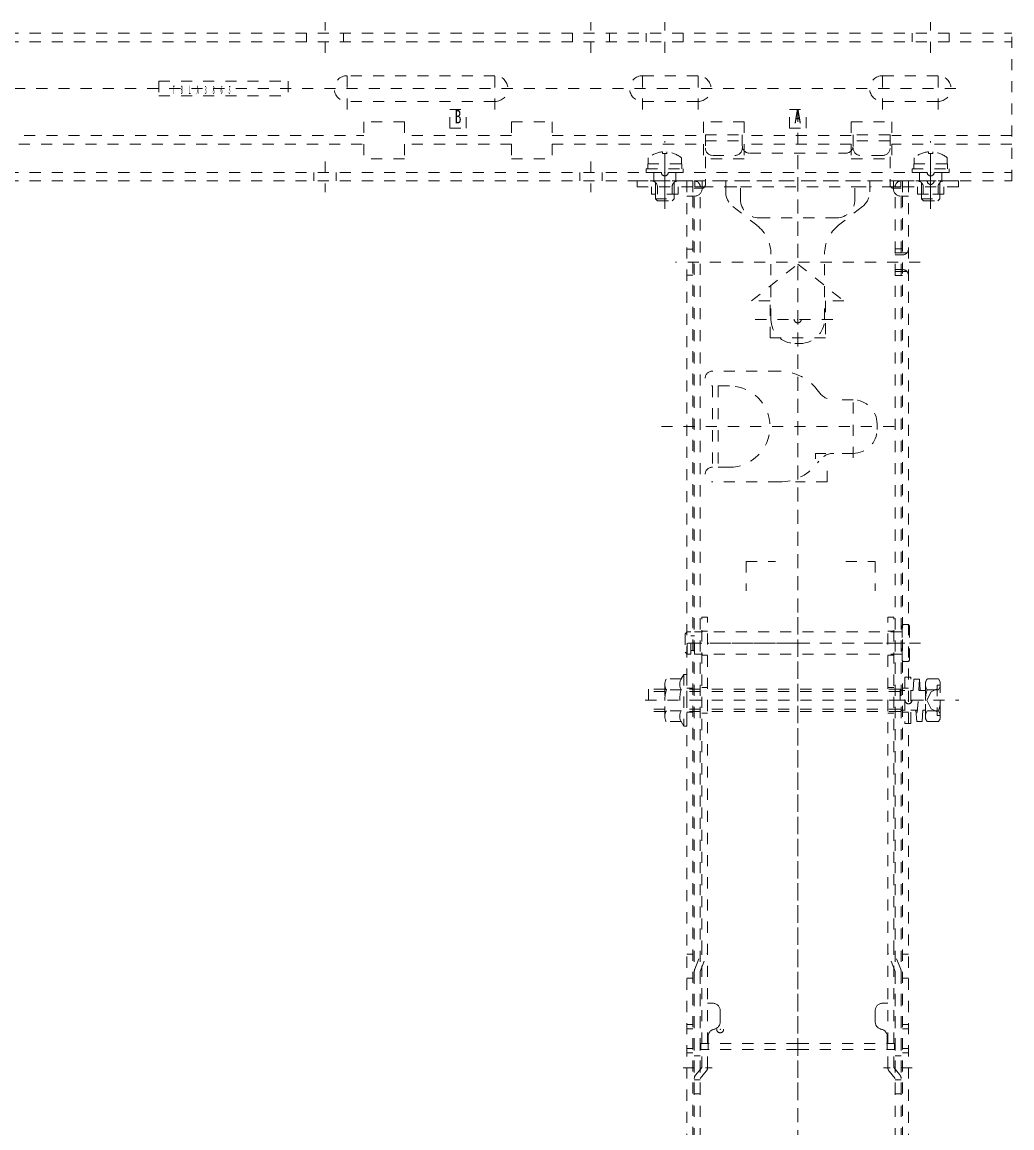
# Model space of a CAD drawing. Units: millimetres, scale not verified. Extents: x -63 to 62, y -56 to 57.
# Drawn here: x -18.66 to -9.73, y 14.33 to 24.31 of the extents above; entities that cross this region are included whole.
import ezdxf
from ezdxf.enums import TextEntityAlignment as Align

# ---------------------------------------------------------------- set-up
doc = ezdxf.new("R2010")
doc.units = ezdxf.units.MM
doc.header["$LTSCALE"] = 0.125
doc.header["$PDMODE"] = 32
doc.header["$PDSIZE"] = 0.0625
doc.linetypes.add('USER5', pattern=[1.4, 0.7, -0.7])
doc.layers.add('0-5_GAIKEI', color=1, linetype='USER5', lineweight=18)
doc.styles.add('ＭＳ ゴシック', font='')
doc.styles.get('ＭＳ ゴシック').set_extended_font_data('MS Gothic')

msp = doc.modelspace()

# ---------------------------------------------------------------- linework, layer by layer
at = {"layer": '0-5_GAIKEI'}
for p, q in [((-15.9289, 24.0367), (-15.9289, 24.3133)), ((-13.5289, 24.0367), (-13.5289, 24.3133)), ((-12.8622, 24.0367), (-12.8622, 24.3133)), ((-10.4622, 24.0367), (-10.4622, 24.3133)), ((-36.3955, 24.2133), (-9.7289, 24.2133)), ((-16.0955, 24.2133), (-16.0955, 24.1367)), ((-15.7622, 24.2133), (-15.7622, 24.1367)), ((-13.6955, 24.2133), (-13.6955, 24.1367)), ((-13.3622, 24.2133), (-13.3622, 24.1367)), ((-13.0289, 24.2133), (-13.0289, 24.1367)), ((-12.6955, 24.2133), (-12.6955, 24.1367)), ((-10.6289, 24.2133), (-10.6289, 24.1367)), ((-10.2955, 24.2133), (-10.2955, 24.1367)), ((-9.7289, 22.88), (-9.7289, 24.2133)), ((-36.3955, 24.1367), (-9.7289, 24.1367)), ((-15.7289, 23.5243), (-15.7289, 23.8971)), ((-14.3955, 23.5243), (-14.3955, 23.8971)), ((-13.0622, 23.5243), (-13.0622, 23.8971)), ((-12.5622, 23.5243), (-12.5622, 23.8971)), ((-10.8955, 23.5243), (-10.8955, 23.8971)), ((-10.3955, 23.5243), (-10.3955, 23.8971)), ((-17.4289, 23.78), (-16.2622, 23.78)), ((-17.4289, 23.78), (-17.4289, 23.6467)), ((-16.2622, 23.78), (-16.2622, 23.6467)), ((-14.3955, 23.83), (-15.7289, 23.83)), ((-12.5622, 23.83), (-13.0622, 23.83)), ((-10.3955, 23.83), (-10.8955, 23.83)), ((-35.9351, 23.7133), (-10.14, 23.7133)), ((-17.4289, 23.6467), (-16.2622, 23.6467)), ((-14.3955, 23.5967), (-15.7289, 23.5967)), ((-12.5622, 23.5967), (-13.0622, 23.5967)), ((-10.3955, 23.5967), (-10.8955, 23.5967)), ((-14.8039, 23.3567), (-14.8039, 23.5233)), ((-14.8039, 23.5233), (-14.6539, 23.5233)), ((-11.7372, 23.3567), (-11.7372, 23.5233)), ((-11.7372, 23.5233), (-11.5872, 23.5233)), ((-11.6622, 6.4133), (-11.6622, 23.5161)), ((-11.5872, 23.3567), (-11.5872, 23.5233)), ((-15.2122, 23.4133), (-15.5789, 23.4133)), ((-15.5789, 23.4133), (-15.5789, 23.08)), ((-15.2122, 23.4133), (-15.2122, 23.08)), ((-14.2455, 23.4133), (-13.8789, 23.4133)), ((-14.2455, 23.4133), (-14.2455, 23.08)), ((-13.8789, 23.4133), (-13.8789, 23.08)), ((-12.1455, 23.4133), (-12.5122, 23.4133)), ((-12.5122, 23.4133), (-12.5122, 23.08)), ((-12.1455, 23.4133), (-12.1455, 23.08)), ((-11.7372, 23.3567), (-11.5872, 23.3567)), ((-11.1789, 23.4133), (-10.8122, 23.4133)), ((-11.1789, 23.4133), (-11.1789, 23.08)), ((-10.8122, 23.4133), (-10.8122, 23.08)), ((-22.8443, 23.29), (-15.5789, 23.29)), ((-14.2455, 23.29), (-15.2122, 23.29)), ((-13.8789, 23.29), (-12.5122, 23.29)), ((-12.4955, 23.2967), (-12.4955, 22.8467)), ((-11.1789, 23.29), (-12.1455, 23.29)), ((-10.8289, 23.2967), (-10.8289, 22.8467)), ((-9.7289, 23.29), (-10.8122, 23.29)), ((-22.8924, 23.2133), (-15.5789, 23.2133)), ((-14.2455, 23.2133), (-15.2122, 23.2133)), ((-13.8789, 23.2133), (-12.5122, 23.2133)), ((-12.8622, 22.6282), (-12.8622, 23.2391)), ((-12.4955, 23.2433), (-12.1622, 23.2433)), ((-11.1789, 23.2133), (-12.1455, 23.2133)), ((-10.8289, 23.2433), (-11.1622, 23.2433)), ((-9.7289, 23.2133), (-10.8122, 23.2133)), ((-10.4622, 22.6282), (-10.4622, 23.2391)), ((-15.9289, 23.0567), (-15.9289, 22.78)), ((-15.2122, 23.08), (-15.5789, 23.08)), ((-14.2455, 23.08), (-13.8789, 23.08)), ((-13.5289, 23.0567), (-13.5289, 22.78)), ((-13.0122, 23.0333), (-13.0122, 23.0883)), ((-12.8822, 23.1425), (-12.8822, 23.1291)), ((-12.8622, 23.0567), (-12.8622, 22.78)), ((-12.7122, 23.0333), (-12.7122, 23.0883)), ((-12.1455, 23.08), (-12.5122, 23.08)), ((-12.4289, 23.11), (-12.2289, 23.11)), ((-12.0955, 23.13), (-11.2289, 23.13)), ((-11.6622, 23.0859), (-11.6622, 7.2611)), ((-11.1789, 23.08), (-10.8122, 23.08)), ((-10.8955, 23.11), (-11.0955, 23.11)), ((-10.6122, 23.0333), (-10.6122, 23.0883)), ((-10.4822, 23.1425), (-10.4822, 23.1291)), ((-10.4622, 23.0567), (-10.4622, 22.78)), ((-10.3122, 23.0333), (-10.3122, 23.0883)), ((-36.3955, 22.9567), (-9.7289, 22.9567)), ((-16.0289, 22.9567), (-16.0289, 22.88)), ((-15.8289, 22.9567), (-15.8289, 22.88)), ((-13.6289, 22.9567), (-13.6289, 22.88)), ((-13.4289, 22.9567), (-13.4289, 22.88)), ((-13.0289, 22.99), (-12.6955, 22.99)), ((-13.0289, 22.99), (-13.0289, 22.9567)), ((-13.0289, 22.9567), (-12.6955, 22.9567)), ((-13.0155, 23.0333), (-12.7089, 23.0333)), ((-13.0155, 23.0333), (-13.0155, 22.99)), ((-12.9622, 22.9567), (-12.9622, 22.88)), ((-12.8622, 22.98), (-12.8622, 22.66)), ((-12.7622, 22.9567), (-12.7622, 22.88)), ((-12.7089, 22.99), (-12.7089, 23.0333)), ((-12.6955, 22.9567), (-12.6955, 22.99)), ((-10.6289, 22.99), (-10.2955, 22.99)), ((-10.6289, 22.99), (-10.6289, 22.9567)), ((-10.6289, 22.9567), (-10.2955, 22.9567)), ((-10.6155, 23.0333), (-10.3089, 23.0333)), ((-10.6155, 23.0333), (-10.6155, 22.99)), ((-10.5622, 22.9567), (-10.5622, 22.88)), ((-10.4622, 22.98), (-10.4622, 22.66)), ((-10.3622, 22.9567), (-10.3622, 22.88)), ((-10.3089, 22.99), (-10.3089, 23.0333)), ((-10.2955, 22.9567), (-10.2955, 22.99)), ((-36.3955, 22.88), (-9.7289, 22.88)), ((-13.1122, 22.88), (-12.5955, 22.88)), ((-13.1122, 22.8267), (-13.1122, 22.88)), ((-12.9455, 22.8654), (-12.9455, 22.76)), ((-12.7789, 22.8654), (-12.7789, 22.76)), ((-12.6089, 22.88), (-12.6622, 22.88)), ((-12.6622, 22.88), (-12.6622, 7.08)), ((-12.6089, 22.88), (-12.6089, 22.7433)), ((-10.7322, 22.88), (-12.5922, 22.88)), ((-12.5255, 22.81), (-12.5255, 22.88)), ((-12.3122, 22.88), (-12.3122, 22.7814)), ((-12.1789, 22.7133), (-12.1789, 22.88)), ((-11.1455, 22.7133), (-11.1455, 22.88)), ((-11.0122, 22.88), (-11.0122, 22.7814)), ((-10.7989, 22.81), (-10.7989, 22.88)), ((-10.2122, 22.88), (-10.7205, 22.88)), ((-10.7155, 22.88), (-10.6622, 22.88)), ((-10.7155, 22.88), (-10.7155, 22.7433)), ((-10.6622, 22.88), (-10.6622, 7.08)), ((-10.5455, 22.8654), (-10.5455, 22.76)), ((-10.3789, 22.8654), (-10.3789, 22.76)), ((-10.2122, 22.8267), (-10.2122, 22.88)), ((-13.1122, 22.8267), (-12.5955, 22.8267)), ((-12.9822, 22.76), (-12.9822, 22.8267)), ((-12.9822, 22.8267), (-12.9822, 22.76)), ((-12.7422, 22.76), (-12.9822, 22.76)), ((-12.9455, 22.7178), (-12.9455, 22.76)), ((-12.9289, 22.8267), (-12.9289, 22.76)), ((-12.7955, 22.8267), (-12.7955, 22.76)), ((-12.7789, 22.7178), (-12.7789, 22.76)), ((-12.7422, 22.8267), (-12.7422, 22.76)), ((-12.5955, 7.0333), (-12.5955, 22.8267)), ((-12.5422, 7.0333), (-12.5422, 22.8267)), ((-12.5255, 22.8267), (-12.3122, 22.8267)), ((-12.3122, 22.8267), (-12.1789, 22.8267)), ((-10.7989, 22.8267), (-11.0122, 22.8267)), ((-10.7822, 7.0333), (-10.7822, 22.8267)), ((-10.7289, 7.0333), (-10.7289, 22.8267)), ((-10.2122, 22.8267), (-10.7205, 22.8267)), ((-10.5822, 22.76), (-10.5822, 22.8267)), ((-10.5822, 22.8267), (-10.5822, 22.76)), ((-10.3422, 22.76), (-10.5822, 22.76)), ((-10.5822, 22.76), (-10.3422, 22.76)), ((-10.5455, 22.7178), (-10.5455, 22.76)), ((-10.5289, 22.8267), (-10.5289, 22.76)), ((-10.3955, 22.8267), (-10.3955, 22.76)), ((-10.3789, 22.7178), (-10.3789, 22.76)), ((-10.3422, 22.8267), (-10.3422, 22.76)), ((-10.3422, 22.8267), (-10.3422, 22.76)), ((-12.9278, 22.7), (-12.7966, 22.7)), ((-12.7966, 22.7), (-12.7789, 22.7178)), ((-12.6622, 22.7433), (-12.5921, 22.7433)), ((-12.6089, 22.7433), (-12.6089, 7.78)), ((-10.6622, 22.7433), (-10.7323, 22.7433)), ((-10.7155, 22.7433), (-10.7155, 7.78)), ((-10.5278, 22.7), (-10.3966, 22.7)), ((-10.3966, 22.7), (-10.3789, 22.7178)), ((-12.2484, 22.6502), (-12.0315, 22.4801)), ((-11.076, 22.6502), (-11.2929, 22.4801)), ((-11.3122, 22.5467), (-12.0122, 22.5467)), ((-12.6622, 22.2633), (-12.6089, 22.2633)), ((-10.7155, 22.2667), (-10.7822, 22.2667)), ((-11.9039, 21.63), (-11.9039, 22.2211)), ((-11.4205, 21.63), (-11.4205, 22.2211)), ((-10.6768, 22.23), (-10.7822, 22.23)), ((-10.7155, 22.2133), (-10.7822, 22.2133)), ((-10.5555, 22.1467), (-12.7655, 22.1467)), ((-12.0789, 21.7967), (-11.6622, 22.13)), ((-11.6622, 22.13), (-11.2455, 21.7967)), ((-10.7155, 22.08), (-10.7822, 22.08)), ((-10.6768, 22.0633), (-10.7822, 22.0633)), ((-12.6622, 22.03), (-12.6089, 22.03)), ((-11.9122, 21.7967), (-12.0789, 21.7967)), ((-11.2455, 21.7967), (-11.4122, 21.7967)), ((-12.0455, 21.63), (-11.2789, 21.63)), ((-11.6372, 21.4133), (-11.6872, 21.4133)), ((-11.8289, 21.1633), (-12.4322, 21.1633)), ((-12.3789, 21.03), (-12.3789, 20.2967)), ((-11.1622, 20.905), (-11.3356, 20.905)), ((-11.1622, 20.3799), (-11.1622, 20.9207)), ((-12.8921, 20.6633), (-10.745, 20.6633)), ((-10.9455, 20.6383), (-10.9455, 20.6883)), ((-11.5023, 20.4217), (-11.5023, 20.372)), ((-11.5023, 20.4217), (-11.4098, 20.4217)), ((-11.1622, 20.4217), (-11.3356, 20.4217)), ((-12.2789, 20.2967), (-12.4322, 20.2967)), ((-11.3955, 20.1633), (-11.3955, 20.2947)), ((-11.8289, 20.1633), (-12.4322, 20.1633)), ((-11.3955, 20.1633), (-11.6824, 20.1633)), ((-12.1289, 19.4467), (-11.8622, 19.4467)), ((-12.1289, 19.4467), (-12.1289, 19.18)), ((-11.2289, 19.4467), (-10.9622, 19.4467)), ((-10.9622, 19.4467), (-10.9622, 19.18)), ((-12.4755, 18.9429), (-12.5289, 18.9429)), ((-12.5289, 15.925), (-12.5289, 18.9429)), ((-12.4755, 15.0962), (-12.4755, 18.9429)), ((-11.6622, 18.9429), (-11.6622, 14.6429)), ((-10.8489, 18.9429), (-10.7955, 18.9429)), ((-10.8489, 15.0962), (-10.8489, 18.9429)), ((-10.7955, 15.925), (-10.7955, 18.9429)), ((-10.6705, 18.8762), (-10.7039, 18.8762)), ((-12.6605, 18.8096), (-12.6772, 18.7929)), ((-12.6772, 18.7929), (-12.6772, 18.6262)), ((-12.6605, 18.8096), (-12.6272, 18.8096)), ((-12.6605, 18.6096), (-12.6605, 18.8096)), ((-12.6272, 18.6096), (-12.6272, 18.8096)), ((-12.6272, 18.7762), (-12.5939, 18.7762)), ((-10.7205, 18.8096), (-12.5939, 18.8096)), ((-12.5939, 18.6096), (-12.5939, 18.8096)), ((-12.5289, 18.8179), (-12.4755, 18.8179)), ((-10.7955, 18.8179), (-10.8489, 18.8179)), ((-10.7205, 18.5596), (-10.7205, 18.8596)), ((-10.6539, 18.5596), (-10.6539, 18.8596)), ((-10.5539, 18.7096), (-12.7281, 18.7096)), ((-12.6289, 18.7096), (-12.3689, 18.7096)), ((-11.6622, 18.7096), (-12.4755, 18.7096)), ((-11.6622, 18.7096), (-10.8489, 18.7096)), ((-10.6955, 18.7096), (-10.9555, 18.7096)), ((-12.6605, 18.6096), (-12.6772, 18.6262)), ((-12.6605, 18.6096), (-12.6272, 18.6096)), ((-12.6272, 18.6429), (-12.5939, 18.6429)), ((-10.7205, 18.6096), (-12.5939, 18.6096)), ((-12.5289, 18.6012), (-12.4755, 18.6012)), ((-10.7955, 18.6012), (-10.8489, 18.6012)), ((-10.6705, 18.5429), (-10.7039, 18.5429)), ((-12.7132, 18.3854), (-12.848, 18.3854)), ((-12.6889, 18.4262), (-12.7132, 18.3854)), ((-12.6622, 18.4262), (-12.6889, 18.4262)), ((-12.6889, 18.4262), (-12.6889, 17.9596)), ((-12.6622, 18.4262), (-12.6622, 17.9596)), ((-10.613, 18.3829), (-10.6255, 18.1929)), ((-10.563, 18.3829), (-10.613, 18.3829)), ((-10.563, 18.3829), (-10.588, 18.0029)), ((-10.563, 18.3829), (-10.5565, 18.2829)), ((-10.3904, 18.3854), (-10.494, 18.3854)), ((-13.0089, 18.2929), (-13.0089, 18.0929)), ((-12.8622, 18.2929), (-13.0089, 18.2929)), ((-12.8622, 18.2729), (-13.0089, 18.2729)), ((-12.8622, 18.3372), (-12.8622, 18.0486)), ((-12.7132, 18.2891), (-12.848, 18.2891)), ((-12.6622, 18.3012), (-12.6089, 18.3012)), ((-10.7389, 18.2929), (-12.6622, 18.2929)), ((-12.5289, 18.3096), (-12.4755, 18.3096)), ((-10.7955, 18.3096), (-10.8489, 18.3096)), ((-10.7189, 18.2829), (-10.7389, 18.2929)), ((-10.7389, 18.2929), (-10.7389, 18.0929)), ((-10.6955, 18.2829), (-10.7189, 18.2829)), ((-10.6622, 18.3012), (-10.7155, 18.3012)), ((-10.6196, 18.2829), (-10.6422, 18.2829)), ((-10.5089, 18.2829), (-10.5696, 18.2829)), ((-10.5089, 18.0262), (-10.5089, 18.3596)), ((-10.3904, 18.2891), (-10.494, 18.2891)), ((-10.4022, 18.3296), (-10.4022, 18.0562)), ((-10.3755, 18.3296), (-10.4022, 18.3296)), ((-13.0378, 18.1929), (-10.2089, 18.1929)), ((-12.6289, 18.1929), (-12.3689, 18.1929)), ((-10.6955, 18.1929), (-10.9555, 18.1929)), ((-10.6255, 18.1929), (-10.5255, 18.1929)), ((-10.538, 18.0029), (-10.5255, 18.1929)), ((-12.8622, 18.1129), (-13.0089, 18.1129)), ((-12.8622, 18.0929), (-13.0089, 18.0929)), ((-12.7132, 18.0967), (-12.848, 18.0967)), ((-10.7389, 18.0929), (-12.6622, 18.0929)), ((-12.6622, 18.0846), (-12.6089, 18.0846)), ((-12.5289, 18.0762), (-12.4755, 18.0762)), ((-10.7955, 18.0762), (-10.8489, 18.0762)), ((-10.7189, 18.1029), (-10.7389, 18.0929)), ((-10.6955, 18.1029), (-10.7189, 18.1029)), ((-10.6622, 18.0846), (-10.7155, 18.0846)), ((-10.5815, 18.1029), (-10.6422, 18.1029)), ((-10.588, 18.0029), (-10.5946, 18.1029)), ((-10.5089, 18.1029), (-10.5315, 18.1029)), ((-10.3904, 18.0967), (-10.494, 18.0967)), ((-12.7132, 18.0005), (-12.848, 18.0005)), ((-12.6889, 17.9596), (-12.7132, 18.0005)), ((-10.588, 18.0029), (-10.538, 18.0029)), ((-10.3904, 18.0005), (-10.494, 18.0005)), ((-10.3755, 18.0562), (-10.4022, 18.0562)), ((-12.6622, 17.9596), (-12.6889, 17.9596)), ((-12.6622, 15.9034), (-12.6089, 15.9034)), ((-12.5918, 15.7667), (-12.5289, 15.925)), ((-12.5422, 15.7471), (-12.4793, 15.9054)), ((-12.5289, 15.0962), (-12.5289, 15.925)), ((-10.7822, 15.7471), (-10.8451, 15.9054)), ((-10.7326, 15.7667), (-10.7955, 15.925)), ((-10.7955, 15.0962), (-10.7955, 15.925)), ((-10.6622, 15.9034), (-10.7155, 15.9034)), ((-12.6622, 15.6867), (-12.6089, 15.6867)), ((-12.5955, 14.6429), (-12.5955, 15.7471)), ((-12.5422, 14.6429), (-12.5422, 15.7471)), ((-10.7822, 14.6429), (-10.7822, 15.7471)), ((-10.7289, 14.6429), (-10.7289, 15.7471)), ((-10.6622, 15.6867), (-10.7155, 15.6867)), ((-12.4289, 15.4596), (-12.4755, 15.4596)), ((-12.3622, 15.3929), (-12.3622, 15.2905)), ((-10.9622, 15.3929), (-10.9622, 15.2905)), ((-10.8955, 15.4596), (-10.8489, 15.4596)), ((-12.6622, 15.2679), (-12.6089, 15.2679)), ((-10.6622, 15.2679), (-10.7155, 15.2679)), ((-12.6622, 15.2279), (-12.6089, 15.2279)), ((-10.6622, 15.2279), (-10.7155, 15.2279)), ((-12.5372, 15.0429), (-12.5372, 15.0962)), ((-11.6622, 15.0962), (-12.5372, 15.0962)), ((-12.4705, 15.1596), (-12.4705, 15.0962)), ((-12.4705, 15.0429), (-12.4705, 15.0962)), ((-11.6622, 15.0962), (-10.7872, 15.0962)), ((-10.8539, 15.1596), (-10.8539, 15.0962)), ((-10.8539, 15.0429), (-10.8539, 15.0962)), ((-10.7872, 15.0429), (-10.7872, 15.0962)), ((-12.6622, 15.0512), (-12.6089, 15.0512)), ((-12.6622, 15.0112), (-12.6089, 15.0112)), ((-12.5955, 14.9846), (-12.5422, 14.9846)), ((-11.6622, 15.0429), (-12.5372, 15.0429)), ((-12.5289, 14.8796), (-12.5289, 15.0429)), ((-12.4755, 14.8796), (-12.4755, 15.0429)), ((-11.6622, 15.0429), (-10.7872, 15.0429)), ((-10.8489, 14.8796), (-10.8489, 15.0429)), ((-10.7955, 14.8796), (-10.7955, 15.0429)), ((-10.7289, 14.9846), (-10.7822, 14.9846)), ((-10.6622, 15.0512), (-10.7155, 15.0512)), ((-10.6622, 15.0112), (-10.7155, 15.0112)), ((-12.6955, 14.8762), (-12.4355, 14.8762)), ((-12.5833, 14.8135), (-12.5289, 14.8796)), ((-10.6289, 14.8762), (-10.8889, 14.8762)), ((-10.7411, 14.8135), (-10.7955, 14.8796)), ((-12.5422, 14.7796), (-12.4877, 14.8457)), ((-10.7822, 14.7796), (-10.8367, 14.8457)), ((-12.5955, 14.7679), (-12.5422, 14.7679)), ((-10.7289, 14.7679), (-10.7822, 14.7679)), ((-12.5955, 14.6429), (-12.5422, 14.6429)), ((-10.7289, 14.6429), (-10.7822, 14.6429))]:
    msp.add_line(p, q, dxfattribs=at)
for points in [[(-14.8039, 23.3567), (-14.6539, 23.3567), (-14.6539, 23.5233)], [(-12.4955, 23.2967), (-12.1622, 23.2967), (-12.1622, 23.1767)], [(-10.8289, 23.2967), (-11.1622, 23.2967), (-11.1622, 23.1767)], [(-12.8422, 23.1425), (-12.8422, 23.1291), (-12.8822, 23.1291)], [(-10.4422, 23.1425), (-10.4422, 23.1291), (-10.4822, 23.1291)], [(-12.5922, 22.88), (-12.5922, 22.8267), (-12.5255, 22.8267)], [(-10.7322, 22.88), (-10.7322, 22.8267), (-10.7989, 22.8267)], [(-12.7422, 22.8267), (-12.7422, 22.76), (-12.9822, 22.76)], [(-12.5289, 22.8133), (-12.5422, 22.8133), (-12.5955, 22.8133)], [(-12.1789, 22.8267), (-11.1455, 22.8267), (-11.0122, 22.8267)], [(-10.7955, 22.8133), (-10.7822, 22.8133), (-10.7289, 22.8133)], [(-12.9278, 22.7), (-12.9455, 22.7178), (-12.7789, 22.7178)], [(-10.5278, 22.7), (-10.5455, 22.7178), (-10.3789, 22.7178)], [(-10.7155, 22.0267), (-10.7822, 22.0267), (-10.7822, 22.2667)], [(-11.4122, 21.7967), (-11.4122, 21.4633), (-11.9122, 21.4633), (-11.9122, 21.7967)], [(-12.2789, 21.03), (-12.4322, 21.03), (-12.4322, 20.2967)], [(-10.494, 18.3854), (-10.5089, 18.3596), (-10.5089, 18.0262), (-10.494, 18.0005)], [(-10.3904, 18.3854), (-10.3755, 18.3596), (-10.3755, 18.0262), (-10.3904, 18.0005)], [(-10.7189, 18.2829), (-10.7389, 18.2729), (-12.6622, 18.2729)], [(-10.4022, 18.2962), (-10.4572, 18.2688), (-10.4975, 18.1929)], [(-10.4022, 18.0896), (-10.4572, 18.117), (-10.4975, 18.1929)], [(-10.7189, 18.1029), (-10.7389, 18.1129), (-12.6622, 18.1129)]]:
    msp.add_lwpolyline(points, dxfattribs=at)
msp.add_lwpolyline([(-10.6422, 18.4012), (-10.6955, 18.4012), (-10.6955, 17.9846), (-10.6422, 17.9846)], close=True, dxfattribs=at)
for centre, radius, start, end in [((-15.7289, 23.7133), 0.1167, 90, 270), ((-14.3955, 23.7133), 0.1167, 270, 90), ((-13.0622, 23.7133), 0.1167, 90, 270), ((-12.5622, 23.7133), 0.1167, 270, 90), ((-10.8955, 23.7133), 0.1167, 90, 270), ((-10.3955, 23.7133), 0.1167, 270, 90), ((-12.4289, 23.1767), 0.0667, 180, 270), ((-12.2289, 23.1767), 0.0667, 270, 0), ((-12.0955, 23.1967), 0.0667, 180, 270), ((-11.2289, 23.1967), 0.0667, 270, 0), ((-11.0955, 23.1767), 0.0667, 180, 270), ((-10.8955, 23.1767), 0.0667, 270, 0), ((-12.8622, 22.9113), 0.2321, 94.94446, 130.27261), ((-12.8622, 22.9113), 0.2321, 49.72739, 85.05554), ((-10.4622, 22.9113), 0.2321, 94.94446, 130.27261), ((-10.4622, 22.9113), 0.2321, 49.72739, 85.05554), ((-12.9822, 22.8267), 0.0533, 0, 90), ((-12.7422, 22.8267), 0.0533, 90, 180), ((-12.5955, 22.8267), 0.0533, 0, 90), ((-10.7289, 22.8267), 0.0533, 90, 180), ((-10.5822, 22.8267), 0.0533, 0, 90), ((-10.3422, 22.8267), 0.0533, 90, 180), ((-12.5922, 22.81), 0.0667, 270, 0), ((-12.5289, 22.8467), 0.0333, 270, 0), ((-12.1455, 22.7814), 0.1667, 180, 231.89242), ((-11.1789, 22.7814), 0.1667, 308.10758, 0), ((-10.7955, 22.8467), 0.0333, 180, 270), ((-10.7322, 22.81), 0.0667, 180, 270), ((-12.0122, 22.7133), 0.1667, 180, 270), ((-11.3122, 22.7133), 0.1667, 270, 0), ((-12.2372, 22.2178), 0.3333, 0, 51.89242), ((-11.0872, 22.2178), 0.3333, 128.10758, 180), ((-10.7155, 22.2667), 0.0533, 270, 0), ((-10.7155, 22.0267), 0.0533, 0, 90), ((-11.6872, 21.63), 0.2167, 180, 270), ((-11.6372, 21.63), 0.2167, 270, 0), ((-12.4322, 21.0967), 0.0667, 90, 270), ((-11.8289, 20.73), 0.4333, 34.71149, 90), ((-12.2789, 20.6633), 0.3667, 270, 90), ((-11.3356, 21.0717), 0.1667, 214.71149, 270), ((-11.1622, 20.6883), 0.2167, 0, 90), ((-11.1622, 20.6383), 0.2167, 270, 0), ((-11.3356, 20.255), 0.1667, 90, 145.28851), ((-12.4322, 20.23), 0.0667, 90, 270), ((-11.8289, 20.5967), 0.4333, 270, 325.28851), ((-10.7039, 18.8596), 0.0167, 90, 180), ((-10.6705, 18.8596), 0.0167, 0, 90), ((-10.7039, 18.5596), 0.0167, 180, 270), ((-10.6705, 18.5596), 0.0167, 270, 0), ((-12.7735, 18.3372), 0.0887, 147.13278, 212.86722), ((-12.6387, 18.3372), 0.0887, 147.13278, 212.86722), ((-10.4237, 18.3372), 0.0852, 145.61575, 214.38425), ((-10.4607, 18.3372), 0.0852, 325.61575, 34.38425), ((-12.5289, 18.1929), 0.3333, 163, 197), ((-12.394, 18.1929), 0.3333, 163.22135, 197.12), ((-10.1904, 18.1929), 0.3185, 162.41205, 197.58795), ((-10.694, 18.1929), 0.3185, 342.41205, 17.58795), ((-12.7735, 18.0486), 0.0887, 147.13278, 212.86722), ((-12.6387, 18.0486), 0.0887, 147.13278, 212.86722), ((-10.4237, 18.0486), 0.0852, 145.61575, 214.38425), ((-10.4607, 18.0486), 0.0852, 325.61575, 34.38425), ((-12.5289, 15.925), 0.0533, 338.33028, 0), ((-10.7955, 15.925), 0.0533, 180, 201.66972), ((-12.5422, 15.7471), 0.0533, 158.33028, 180), ((-10.7822, 15.7471), 0.0533, 0, 21.66972), ((-12.4289, 15.3929), 0.0667, 0, 90), ((-10.8955, 15.3929), 0.0667, 90, 180), ((-12.4289, 15.2905), 0.0667, 280.80692, 0), ((-10.8955, 15.2905), 0.0667, 180, 259.19308), ((-12.4039, 15.1596), 0.0667, 100.80692, 180), ((-10.9205, 15.1596), 0.0667, 0, 79.19308), ((-12.5289, 14.8796), 0.0533, 320.49074, 0), ((-10.7955, 14.8796), 0.0533, 180, 219.50926), ((-12.5422, 14.7796), 0.0533, 140.49074, 180), ((-10.7822, 14.7796), 0.0533, 0, 39.50926)]:
    msp.add_arc(centre, radius, start, end, dxfattribs=at)
for p in [(-12.8622, 22.9567), (-10.4622, 22.9567), (-10.4622, 22.88), (-11.6622, 21.63), (-10.6622, 18.1929), (-12.3622, 15.2239)]:
    msp.add_point(p, dxfattribs=at)

# ---------------------------------------------------------------- texts
at = {"layer": '0-5_GAIKEI', "color": 7, "style": 'ＭＳ ゴシック', "width": 0.75}
for s, p in [('B', (-14.7601, 23.362)), ('A', (-11.6934, 23.3637))]:
    msp.add_text(s, height=0.1222, dxfattribs=at).set_placement(p, align=Align.BOTTOM_LEFT)
at = {"layer": '0-5_GAIKEI', "color": 7, "insert": (-17.3031, 23.6646), "char_height": 0.07331, "attachment_point": 7, "style": 'ＭＳ ゴシック'}
msp.add_mtext('\\T4;\\W0.3;TBLA3865', dxfattribs=at)

doc.saveas('drawing.dxf')
